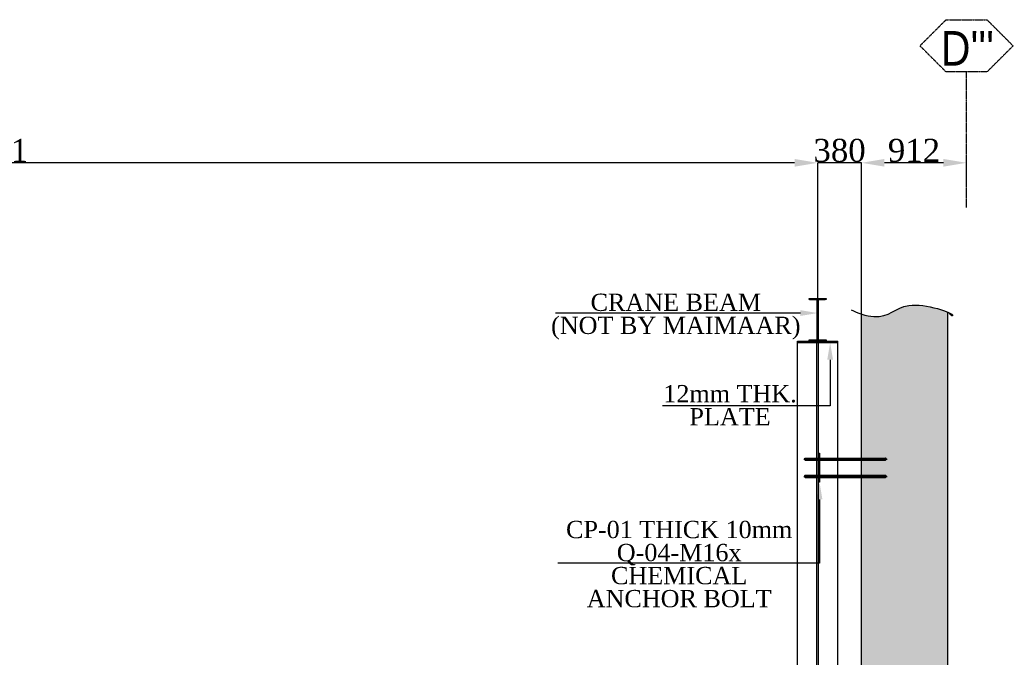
# Model space of a CAD drawing. Header units: millimetres. Extents: x 0 to 13151789, y -1482478 to 0.
# Drawn here: x 12782151 to 12790773, y -1420825 to -1415291 of the extents above; entities that cross this region are included whole.
import ezdxf
from ezdxf.entities.mleader import LeaderData, LeaderLine
from ezdxf.math import Vec2, Vec3

# ---------------------------------------------------------------- set-up
doc = ezdxf.new("R2010")
doc.units = ezdxf.units.MM
doc.header["$LTSCALE"] = 0.4
doc.header["$MEASUREMENT"] = 0
doc.header["$PDMODE"] = 66
doc.linetypes.add('CENTER', pattern=[2, 1.25, -0.25, 0.25, -0.25])
doc.linetypes.add('XKITLINE03', pattern=[6, 3, -1, 1, -1])
doc.layers.get('0').update_dxf_attribs({"lineweight": 0})
doc.layers.get('Defpoints').update_dxf_attribs({"lineweight": 0})
for name, color, linetype, lineweight in [('2', 3, 'Continuous', 0), ('Grid', 202, 'CENTER', 0), ('HATCH', 8, 'Continuous', 0), ('Layer 1', 7, 'Continuous', 0), ('MISCEL', 7, 'Continuous', 0), ('Other object type', 1, 'Continuous', 0), ('Outer Line', 1, 'Continuous', 0)]:
    doc.layers.add(name, color=color, linetype=linetype, lineweight=lineweight)
doc.styles.add('ARIAL_', font='arial.ttf')
doc.styles.add('style2', font='ARIALN.TTF')
doc.styles.add('TNROMAN', font='times.ttf')
doc.dimstyles.new('shahid', dxfattribs={"dimtxt": 37.0005, "dimasz": 20, "dimexe": 8, "dimexo": 10, "dimgap": 5, "dimtad": 3, "dimdec": 0, "dimrnd": 1, "dimzin": 0, "dimdsep": 46, "dimtxsty": 'style2', "dimcen": 0.09, "dimclrt": 1, "dimadec": 0, "dimazin": 0, "dimtfac": 1, "dimtdec": 0, "dimtix": 1, "dimtmove": 1, "dimatfit": 3, "dimfxl": 1, "dimtolj": 1, "dimtzin": 0, "dimlwd": 5, "dimlwe": 5, "dimarcsym": 0})

# ---------------------------------------------------------------- blocks, each defined once
blk = doc.blocks.new('*D291')
at = {"layer": 'Defpoints', "color": 0, "lineweight": 0, "transparency": 16777216}
for p in [(12774615.2, -1416532.2), (12774615.2, -1416585.5), (12789076.3, -1416919.4)]:
    blk.add_point(p, dxfattribs=at)
at = {"layer": 'Layer 1', "color": 8, "lineweight": 5, "transparency": 16777216}
for p, q in [((12774615.2, -1416585.5), (12774615.2, -1416532.2)), ((12788876.3, -1416532.2), (12774815.2, -1416532.2)), ((12789076.3, -1416919.4), (12789076.3, -1416532.2))]:
    blk.add_line(p, q, dxfattribs=at)
at = {"layer": 'Layer 1', "color": 8, "lineweight": 0, "transparency": 16777216}
for points in [[(12774815.2, -1416498.9), (12774815.2, -1416565.5), (12774615.2, -1416532.2)], [(12788876.3, -1416498.9), (12788876.3, -1416565.5), (12789076.3, -1416532.2)]]:
    blk.add_solid(points, dxfattribs=at)
at = {"layer": 'Layer 1', "color": 2, "lineweight": 0, "transparency": 16777216, "insert": (12781845.8, -1416425.5), "char_height": 200, "attachment_point": 5, "style": 'TNROMAN'}
blk.add_mtext('\\A1;14461', dxfattribs=at)
blk = doc.blocks.new('*D292')
at = {"layer": 'Defpoints', "color": 0, "lineweight": 0, "transparency": 16777216}
for p in [(12789456.3, -1416532.2), (12790368.2, -1416725.8), (12789456.3, -1418079.8)]:
    blk.add_point(p, dxfattribs=at)
at = {"layer": 'Layer 1', "color": 8, "lineweight": 5, "transparency": 16777216}
for p, q in [((12789456.3, -1418079.8), (12789456.3, -1416532.2)), ((12790168.2, -1416532.2), (12789656.3, -1416532.2)), ((12790368.2, -1416725.8), (12790368.2, -1416532.2))]:
    blk.add_line(p, q, dxfattribs=at)
at = {"layer": 'Layer 1', "color": 8, "lineweight": 0, "transparency": 16777216}
for points in [[(12789656.3, -1416498.9), (12789656.3, -1416565.5), (12789456.3, -1416532.2)], [(12790168.2, -1416498.9), (12790168.2, -1416565.5), (12790368.2, -1416532.2)]]:
    blk.add_solid(points, dxfattribs=at)
at = {"layer": 'Layer 1', "color": 2, "lineweight": 0, "transparency": 16777216, "insert": (12789912.3, -1416425.2), "char_height": 200, "attachment_point": 5, "style": 'TNROMAN'}
blk.add_mtext('\\A1;912', dxfattribs=at)
blk = doc.blocks.new('*D293')
at = {"layer": 'Defpoints', "color": 0, "lineweight": 0, "transparency": 16777216}
for p in [(12789076.3, -1416532.2), (12789076.3, -1417879.8), (12789456.3, -1418079.8)]:
    blk.add_point(p, dxfattribs=at)
at = {"layer": 'Layer 1', "color": 8, "lineweight": 5, "transparency": 16777216}
for p, q in [((12789076.3, -1417879.8), (12789076.3, -1416532.2)), ((12789456.3, -1416532.2), (12789076.3, -1416532.2)), ((12789456.3, -1418079.8), (12789456.3, -1416532.2))]:
    blk.add_line(p, q, dxfattribs=at)
at = {"layer": 'Layer 1', "color": 2, "lineweight": 0, "transparency": 16777216, "insert": (12789266.3, -1416425.5), "char_height": 200, "attachment_point": 5, "style": 'TNROMAN'}
blk.add_mtext('\\A1;380', dxfattribs=at)

msp = doc.modelspace()

# ---------------------------------------------------------------- hatches: boundary and pattern name
at = {"layer": 'HATCH', "lineweight": 0}
h = msp.add_hatch(dxfattribs=at)
h.set_pattern_fill('AR-CONC', color=251, scale=50)
h.set_pattern_definition([(50, (5158747.62, -1995925.84), (358.630091, -31.376067), [37.5, -412.5]), (355, (5158747.62, -1995925.84), (-69.375667, 376.096067), [30, -330]), (100.4514445, (5158777.5, -1995928.46), (289.254423, 344.719995), [31.870096, -350.571056]), (46.1842, (5158747.6, -1995825.84), (533.620665, -82.75964), [56.25, -618.75]), (96.6356355, (5158792.1, -1995832.74), (467.330973, 487.0593), [47.80517, -525.85688]), (351.184164, (5158747.6, -1995825.84), (467.330973, 487.0593), [45, -495]), (21, (5158797.62, -1995850.84), (298.453526, -201.309445), [37.5, -412.5]), (326, (5158797.62, -1995850.84), (121.657666, 362.575023), [30, -330]), (71.4514447, (5158822.5, -1995867.6), (420.111188, 161.265576), [31.870095, -350.571056]), (37.5, (5158747.62, -1995925.84), (6.0799277, 166.446927), [0, -326, 0, -335, 0, -331.25]), (7.5, (5158747.62, -1995925.84), (131.5347687, 197.205856), [0, -191, 0, -318.5, 0, -126.25]), (327.5, (5158636.12, -1995925.84), (266.911218, -11.2774359), [0, -125, 0, -390, 0, -517.5]), (317.5, (5158586.12, -1995925.84), (291.593085, 50.052491), [0, -162.5, 0, -259, 0, -367.5])])
edge = h.paths.add_edge_path()
edge.add_line((12789456.3, -1426079.8), (12790206.2, -1426079.8))
edge.add_line((12790206.2, -1426079.8), (12790206.2, -1417829.3))
edge.add_spline(control_points=[(12790206.2, -1417829.3), (12790131.4, -1417796.8), (12789791.8, -1417707.7), (12789684.4, -1417899.2), (12789492.5, -1417856.5), (12789456.3, -1417845.1)], knot_values=[54.54987, 54.54987, 54.54987, 54.54987, 264.66847, 503.654048, 562.857576, 562.857576, 562.857576, 562.857576], degree=3, periodic=0)
edge.add_line((12789456.3, -1417845.1), (12789456.3, -1426079.8))
at = {"layer": 'Other object type', "lineweight": 0}
h = msp.add_hatch(dxfattribs=at)
h.set_pattern_fill('ANSI31', color=4)
h.set_pattern_definition([(45, (5160006.27947, -1991878.99141), (-0.0883883476483, 0.0883883476483), [])])
h.paths.add_polyline_path([(12789072.3, -1418069.8), (12789001.3, -1418069.8), (12789001.3, -1418079.8), (12789151.3, -1418079.8), (12789151.3, -1418069.8), (12789080.3, -1418069.8), (12789080.3, -1417719.8), (12789151.3, -1417719.8), (12789151.3, -1417709.8), (12789001.3, -1417709.8), (12789001.3, -1417719.8), (12789072.3, -1417719.8)])

# ---------------------------------------------------------------- linework, layer by layer
at = {"lineweight": 0, "ltscale": 0.0025}
for points in [[(12788926.7, -1417811.7), (12789076.7, -1417836.7), (12788926.7, -1417861.7)], [(12789159.4, -1418241.8), (12789184.4, -1418091.8), (12789209.4, -1418241.8)], [(12789067.3, -1419454.8), (12789092.3, -1419304.8), (12789117.3, -1419454.8)]]:
    msp.add_solid(points, dxfattribs=at)
at = {"layer": '2', "lineweight": 0}
for p, q in [((12788901.3, -1423269), (12788901.3, -1418079.8)), ((12789070.3, -1423269), (12789070.3, -1418091.8)), ((12789082.3, -1423269), (12789082.3, -1418091.8)), ((12789251.3, -1423269), (12789251.3, -1418079.8))]:
    msp.add_line(p, q, dxfattribs=at)
at = {"layer": 'Grid', "linetype": 'XKITLINE03', "lineweight": 0}
msp.add_line((12790368.2, -1416919.4), (12790368.2, -1415741.9), dxfattribs=at)
msp.add_lwpolyline([(12790547.3, -1415741.9), (12790189.2, -1415741.9), (12789963.6, -1415516.3), (12790189.2, -1415290.6), (12790547.3, -1415290.6), (12790772.9, -1415516.3)], close=True, dxfattribs=at)
at = {"layer": 'MISCEL', "color": 1, "lineweight": 0}
for p, q in [((12788956.8, -1419104.8), (12789679.4, -1419104.8)), ((12789072.8, -1419104.8), (12788964.9, -1419104.8)), ((12788965.9, -1419096.7), (12788966.3, -1419095.7)), ((12788965.9, -1419104.8), (12788965.9, -1419096.7)), ((12788965.9, -1419104.8), (12788965.9, -1419112.9)), ((12788965.9, -1419112.9), (12788966.6, -1419114)), ((12788966.3, -1419095.7), (12789387, -1419095.7)), ((12788966.6, -1419114), (12789382, -1419114)), ((12788967.5, -1419099.8), (12788967.4, -1419110.5)), ((12788968.9, -1419095.7), (12788968.6, -1419114)), ((12788970.5, -1419099.8), (12788970.3, -1419110.5)), ((12788972.3, -1419095.7), (12788972, -1419114)), ((12788973.9, -1419099.8), (12788973.7, -1419110.5)), ((12788975.7, -1419095.7), (12788975.4, -1419114)), ((12788977.3, -1419099.8), (12788977.1, -1419110.5)), ((12788979.2, -1419095.7), (12788978.8, -1419114)), ((12788979.1, -1419095.7), (12788978.8, -1419114)), ((12788980.7, -1419099.8), (12788980.5, -1419110.5)), ((12788980.8, -1419099.8), (12788980.6, -1419110.5)), ((12788982.6, -1419095.7), (12788982.2, -1419114)), ((12788982.5, -1419095.7), (12788982.2, -1419114)), ((12788984.2, -1419099.8), (12788984, -1419110.5)), ((12788986, -1419095.7), (12788985.6, -1419114)), ((12788987.6, -1419099.8), (12788987.4, -1419110.5)), ((12788989.4, -1419095.7), (12788989, -1419114)), ((12788991, -1419099.8), (12788990.8, -1419110.5)), ((12788992.8, -1419095.7), (12788992.4, -1419114)), ((12788994.7, -1419099.8), (12788994.5, -1419110.5)), ((12788996.8, -1419095.7), (12788996.4, -1419114)), ((12788998.4, -1419099.8), (12788998.2, -1419110.5)), ((12788999.3, -1419095.3), (12788999, -1419113.7)), ((12788999.3, -1419095.7), (12788999, -1419114)), ((12789000.9, -1419099.8), (12789000.8, -1419110.5)), ((12789002.7, -1419095.7), (12789002.4, -1419114)), ((12789004.3, -1419099.8), (12789004.2, -1419110.5)), ((12789006.1, -1419095.7), (12789005.8, -1419114)), ((12789007.7, -1419099.8), (12789007.6, -1419110.5)), ((12789009.5, -1419095.7), (12789009.2, -1419114)), ((12789011.1, -1419099.8), (12789011, -1419110.5)), ((12789012.9, -1419095.7), (12789012.6, -1419114)), ((12789014.9, -1419099.8), (12789014.7, -1419110.5)), ((12789016.9, -1419095.7), (12789016.6, -1419114)), ((12789018.5, -1419099.8), (12789018.3, -1419110.5)), ((12789019.5, -1419095.7), (12789019.2, -1419114)), ((12789021.1, -1419099.8), (12789020.9, -1419110.5)), ((12789022.9, -1419095.7), (12789022.6, -1419114)), ((12789024.5, -1419099.8), (12789024.3, -1419110.5)), ((12789026.3, -1419095.7), (12789026, -1419114)), ((12789027.9, -1419099.8), (12789027.7, -1419110.5)), ((12789029.7, -1419095.7), (12789029.4, -1419114)), ((12789031.3, -1419099.8), (12789031.1, -1419110.5)), ((12789033.1, -1419095.7), (12789032.8, -1419114)), ((12789034.7, -1419099.8), (12789034.5, -1419110.5)), ((12789036.5, -1419095.7), (12789036.2, -1419114)), ((12789038.4, -1419099.8), (12789038.2, -1419110.5)), ((12789040.5, -1419095.7), (12789040.2, -1419114)), ((12789042.1, -1419099.8), (12789041.9, -1419110.5)), ((12789043, -1419095.7), (12789042.7, -1419114)), ((12789044.7, -1419099.8), (12789044.5, -1419110.5)), ((12789046.4, -1419095.7), (12789046.1, -1419114)), ((12789048.1, -1419099.8), (12789047.9, -1419110.5)), ((12789049.8, -1419095.7), (12789049.5, -1419114)), ((12789051.5, -1419099.8), (12789051.3, -1419110.5)), ((12789053.2, -1419095.7), (12789052.9, -1419114)), ((12789054.9, -1419099.8), (12789054.7, -1419110.5)), ((12789056.6, -1419095.7), (12789056.3, -1419114)), ((12789058.3, -1419099.8), (12789058.1, -1419110.5)), ((12789060.1, -1419095.7), (12789059.7, -1419114)), ((12789062, -1419099.8), (12789061.8, -1419110.5)), ((12789064, -1419095.7), (12789063.7, -1419114)), ((12789064, -1419095.7), (12789063.7, -1419114)), ((12789065.7, -1419099.8), (12789065.5, -1419110.5)), ((12789067.4, -1419095.7), (12789067.1, -1419114)), ((12789069.1, -1419099.8), (12789068.9, -1419110.5)), ((12789070.8, -1419095.7), (12789070.5, -1419114)), ((12789072.5, -1419099.8), (12789072.3, -1419110.5)), ((12789074.2, -1419095.7), (12789073.9, -1419114)), ((12789076.2, -1419099.8), (12789076, -1419110.5)), ((12789078.2, -1419095.7), (12789077.9, -1419114)), ((12789079.8, -1419100.3), (12789079.7, -1419111)), ((12789083.2, -1419100.3), (12789083.1, -1419111)), ((12789085, -1419096.2), (12789084.7, -1419114)), ((12789086.7, -1419100.3), (12789086.5, -1419111)), ((12789088.4, -1419096.2), (12789088.3, -1419104.8)), ((12789090.4, -1419100.3), (12789090.2, -1419111)), ((12789092.4, -1419096.2), (12789092.1, -1419114)), ((12789334.6, -1419095.7), (12789663.8, -1419095.7)), ((12789334.6, -1419114), (12789663.8, -1419114)), ((12789630.6, -1419114), (12789630.6, -1419095.7)), ((12789663.8, -1419114), (12789664.3, -1419114)), ((12788956.8, -1419254.8), (12789679.4, -1419254.8)), ((12789072.8, -1419254.8), (12788964.9, -1419254.8)), ((12788965.9, -1419246.7), (12788966.3, -1419245.7)), ((12788965.9, -1419254.8), (12788965.9, -1419246.7)), ((12788965.9, -1419254.8), (12788965.9, -1419262.9)), ((12788965.9, -1419262.9), (12788966.6, -1419264)), ((12788966.3, -1419245.7), (12789387, -1419245.7)), ((12788967.5, -1419249.8), (12788967.4, -1419260.5)), ((12788968.9, -1419245.7), (12788968.6, -1419264)), ((12788970.5, -1419249.8), (12788970.3, -1419260.5)), ((12788972.3, -1419245.7), (12788972, -1419264)), ((12788973.9, -1419249.8), (12788973.7, -1419260.5)), ((12788975.7, -1419245.7), (12788975.4, -1419264)), ((12788977.3, -1419249.8), (12788977.1, -1419260.5)), ((12788979.2, -1419245.7), (12788978.8, -1419264)), ((12788979.1, -1419245.7), (12788978.8, -1419264)), ((12788980.7, -1419249.8), (12788980.5, -1419260.5)), ((12788980.8, -1419249.8), (12788980.6, -1419260.5)), ((12788982.6, -1419245.7), (12788982.2, -1419264)), ((12788982.5, -1419245.7), (12788982.2, -1419264)), ((12788984.2, -1419249.8), (12788984, -1419260.5)), ((12788986, -1419245.7), (12788985.6, -1419264)), ((12788987.6, -1419249.8), (12788987.4, -1419260.5)), ((12788989.4, -1419245.7), (12788989, -1419264)), ((12788991, -1419249.8), (12788990.8, -1419260.5)), ((12788992.8, -1419245.7), (12788992.4, -1419264)), ((12788994.7, -1419249.8), (12788994.5, -1419260.5)), ((12788996.8, -1419245.7), (12788996.4, -1419264)), ((12788998.4, -1419249.8), (12788998.2, -1419260.5)), ((12788999.3, -1419245.3), (12788999, -1419263.7)), ((12788999.3, -1419245.7), (12788999, -1419264)), ((12789000.9, -1419249.8), (12789000.8, -1419260.5)), ((12789002.7, -1419245.7), (12789002.4, -1419264)), ((12789004.3, -1419249.8), (12789004.2, -1419260.5)), ((12789006.1, -1419245.7), (12789005.8, -1419264)), ((12789007.7, -1419249.8), (12789007.6, -1419260.5)), ((12789009.5, -1419245.7), (12789009.2, -1419264)), ((12789011.1, -1419249.8), (12789011, -1419260.5)), ((12789012.9, -1419245.7), (12789012.6, -1419264)), ((12789014.9, -1419249.8), (12789014.7, -1419260.5)), ((12789016.9, -1419245.7), (12789016.6, -1419264)), ((12789018.5, -1419249.8), (12789018.3, -1419260.5)), ((12789019.5, -1419245.7), (12789019.2, -1419264)), ((12789021.1, -1419249.8), (12789020.9, -1419260.5)), ((12789022.9, -1419245.7), (12789022.6, -1419264)), ((12789024.5, -1419249.8), (12789024.3, -1419260.5)), ((12789026.3, -1419245.7), (12789026, -1419264)), ((12789027.9, -1419249.8), (12789027.7, -1419260.5)), ((12789029.7, -1419245.7), (12789029.4, -1419264)), ((12789031.3, -1419249.8), (12789031.1, -1419260.5)), ((12789033.1, -1419245.7), (12789032.8, -1419264)), ((12789034.7, -1419249.8), (12789034.5, -1419260.5)), ((12789036.5, -1419245.7), (12789036.2, -1419264)), ((12789038.4, -1419249.8), (12789038.2, -1419260.5)), ((12789040.5, -1419245.7), (12789040.2, -1419264)), ((12789042.1, -1419249.8), (12789041.9, -1419260.5)), ((12789043, -1419245.7), (12789042.7, -1419264)), ((12789044.7, -1419249.8), (12789044.5, -1419260.5)), ((12789046.4, -1419245.7), (12789046.1, -1419264)), ((12789048.1, -1419249.8), (12789047.9, -1419260.5)), ((12789049.8, -1419245.7), (12789049.5, -1419264)), ((12789051.5, -1419249.8), (12789051.3, -1419260.5)), ((12789053.2, -1419245.7), (12789052.9, -1419264)), ((12789054.9, -1419249.8), (12789054.7, -1419260.5)), ((12789056.6, -1419245.7), (12789056.3, -1419264)), ((12789058.3, -1419249.8), (12789058.1, -1419260.5)), ((12789060.1, -1419245.7), (12789059.7, -1419264)), ((12789062, -1419249.8), (12789061.8, -1419260.5)), ((12789064, -1419245.7), (12789063.7, -1419264)), ((12789064, -1419245.7), (12789063.7, -1419264)), ((12789065.7, -1419249.8), (12789065.5, -1419260.5)), ((12789067.4, -1419245.7), (12789067.1, -1419264)), ((12789069.1, -1419249.8), (12789068.9, -1419260.5)), ((12789070.8, -1419245.7), (12789070.5, -1419264)), ((12789072.5, -1419249.8), (12789072.3, -1419260.5)), ((12789074.2, -1419245.7), (12789073.9, -1419264)), ((12789076.2, -1419249.8), (12789076, -1419260.5)), ((12789078.2, -1419245.7), (12789077.9, -1419264)), ((12789079.8, -1419250.3), (12789079.7, -1419261)), ((12789083.2, -1419250.3), (12789083.1, -1419261)), ((12789085, -1419246.2), (12789084.7, -1419264)), ((12789086.7, -1419250.3), (12789086.5, -1419261)), ((12789088.4, -1419246.2), (12789088.3, -1419254.8)), ((12789090.4, -1419250.3), (12789090.2, -1419261)), ((12789092.4, -1419246.2), (12789092.1, -1419264)), ((12789334.6, -1419245.7), (12789663.8, -1419245.7)), ((12789630.6, -1419264), (12789630.6, -1419245.7)), ((12788966.6, -1419264), (12789382, -1419264)), ((12789334.6, -1419264), (12789663.8, -1419264)), ((12789663.8, -1419264), (12789664.3, -1419264))]:
    msp.add_line(p, q, dxfattribs=at)
for centre in [(12789663.8, -1419104.8), (12789663.8, -1419254.8)]:
    msp.add_arc(centre, 9.17, 269.96627, 90, dxfattribs=at)
at = {"layer": 'Other object type', "color": 0, "lineweight": 0}
for p, q in [((12788926.7, -1417836.7), (12786801.4, -1417836.7)), ((12789184.4, -1418241.8), (12789184.4, -1418643.7)), ((12789184.4, -1418643.7), (12787729.3, -1418643.7)), ((12789092.3, -1419454.8), (12789092.3, -1420008.7)), ((12789092.3, -1420008.7), (12786820.1, -1420008.7))]:
    msp.add_line(p, q, dxfattribs=at)
at = {"layer": 'Other object type', "color": 241, "lineweight": 0}
for p, q in [((12789456.3, -1426079.8), (12789456.3, -1417845.1)), ((12790206.2, -1426079.8), (12790206.2, -1417829.3)), ((12788901.3, -1418079.8), (12789251.3, -1418079.8)), ((12788901.3, -1418091.8), (12789251.3, -1418091.8))]:
    msp.add_line(p, q, dxfattribs=at)
at = {"layer": 'Other object type', "color": 4, "lineweight": 0}
msp.add_lwpolyline([(12789072.3, -1417719.8), (12789001.3, -1417719.8), (12789001.3, -1417709.8), (12789151.3, -1417709.8), (12789151.3, -1417719.8), (12789080.3, -1417719.8), (12789080.3, -1418069.8), (12789151.3, -1418069.8), (12789151.3, -1418079.8), (12789001.3, -1418079.8), (12789001.3, -1418069.8), (12789072.3, -1418069.8)], close=True, dxfattribs=at)
at = {"layer": 'Other object type', "color": 241, "lineweight": 0}
msp.add_lwpolyline([(12789082.3, -1419054.8), (12789092.3, -1419054.8), (12789092.3, -1419304.8), (12789082.3, -1419304.8)], close=True, dxfattribs=at)
msp.add_open_spline([(12789366.5, -1417808.5), (12789418, -1417835.7), (12789672.9, -1417919.8), (12789808.3, -1417678.3), (12790299.9, -1417850.7), (12790236.8, -1417864.5), (12790221.3, -1417837.4)], degree=3, knots=[0, 0, 0, 0, 113.753398, 352.738976, 640.740206, 691.727845, 691.727845, 691.727845, 691.727845], dxfattribs=at)

# ---------------------------------------------------------------- texts
at = {"layer": 'Grid', "color": 2, "lineweight": 0, "style": 'ARIAL_', "width": 0.85}
msp.add_text("D'''", height=300, dxfattribs=at).set_placement((12790145.4, -1415687.9))

# ---------------------------------------------------------------- dimensions: what is measured, and where the dimension line sits
at = {"layer": 'Layer 1', "color": 0, "lineweight": 0}
for base, p1, p2, picture, middle in [((12774615.2, -1416532.2), (12789076.3, -1416919.4), (12774615.2, -1416585.5), '*D291', (12781845.8, -1416425.5)), ((12789456.3, -1416532.2), (12790368.2, -1416725.8), (12789456.3, -1418079.8), '*D292', (12789912.3, -1416425.2))]:
    dim = msp.add_linear_dim(base=base, p1=p1, p2=p2, dimstyle='shahid', override={"dimtxt": 200, "dimasz": 200, "dimexe": 0, "dimexo": 0, "dimtxsty": 'TNROMAN', "dimclrd": 8, "dimclre": 8, "dimclrt": 2}, dxfattribs=at)
    dim.commit()
    dim.dimension.update_dxf_attribs({"geometry": picture, "text_midpoint": middle})
at = {"layer": 'Layer 1', "color": 241, "lineweight": 0}
dim = msp.add_linear_dim(base=(12789076.3, -1416532.2), p1=(12789456.3, -1418079.8), p2=(12789076.3, -1417879.8), dimstyle='shahid', override={"dimtxt": 200, "dimasz": 200, "dimexe": 0, "dimexo": 0, "dimtxsty": 'TNROMAN', "dimclrd": 8, "dimclre": 8, "dimclrt": 2}, dxfattribs=at)
dim.commit()
dim.dimension.update_dxf_attribs({"geometry": '*D293', "text_midpoint": (12789266.3, -1416425.5)})

# ---------------------------------------------------------------- leaders
at = {"layer": 'Outer Line', "color": 0, "lineweight": 0}
ml = msp.add_multileader_mtext('Standard', dxfattribs=at)
ml.set_content('CRANE BEAM \\P(NOT BY MAIMAAR) ', color=7, style='TNROMAN')
ml.set_leader_properties(color=215)
ml.build(insert=Vec2(0, 0))
ml.multileader.update_dxf_attribs({"dogleg_length": 92.4, "arrow_head_size": 50})
ctx = ml.context
ctx.base_point, ctx.char_height, ctx.arrow_head_size, ctx.landing_gap_size, ctx.plane_origin = Vec3(12786745.5, -1417767.1), 150, 50, 50, Vec3(12716430.8, -1422072.2)
ctx.text_align_type = 1
ctx.mtext.insert, ctx.mtext.width, ctx.mtext.defined_height, ctx.mtext.alignment, ctx.mtext.line_spacing_factor, ctx.mtext.flow_direction = Vec3(12787844.6, -1417668.4), 2692.609, 304.4, 2, 0.8, 5
ml = msp.add_multileader_mtext('Standard', dxfattribs=at)
ml.set_content('12mm THK. PLATE', color=7, style='TNROMAN')
ml.set_leader_properties(color=215)
ml.build(insert=Vec2(0, 0))
ml.multileader.update_dxf_attribs({"dogleg_length": 92.4, "arrow_head_size": 50})
ctx = ml.context
ctx.base_point, ctx.char_height, ctx.arrow_head_size, ctx.landing_gap_size, ctx.plane_origin = Vec3(12787720.2, -1418536.7), 150, 50, 50, Vec3(12716503.7, -1414455.3)
ctx.text_align_type = 1
ctx.mtext.insert, ctx.mtext.rotation, ctx.mtext.width, ctx.mtext.defined_height, ctx.mtext.alignment, ctx.mtext.line_spacing_factor, ctx.mtext.flow_direction = Vec3(12788315.4, -1418461.7), 6.283185, 1346.984, 304.4, 2, 0.8, 5
ml = msp.add_multileader_mtext('Standard', dxfattribs=at)
ml.set_content('\\pxt4;CP-01 THICK 10mm\\P\\pqc,tz;Q-04-M16x\\PCHEMICAL ANCHOR BOLT', color=7, style='TNROMAN')
ml.set_leader_properties(color=215)
ml.build(insert=Vec2(0, 0))
ml.multileader.update_dxf_attribs({"dogleg_length": 92.4, "arrow_head_size": 50})
ctx = ml.context
ctx.base_point, ctx.char_height, ctx.arrow_head_size, ctx.landing_gap_size, ctx.plane_origin = Vec3(12786868.6, -1419718.2), 150, 50, 50, Vec3(12715107, -1415635.2)
ctx.text_align_type = 1
ctx.mtext.insert, ctx.mtext.rotation, ctx.mtext.width, ctx.mtext.defined_height, ctx.mtext.alignment, ctx.mtext.line_spacing_factor, ctx.mtext.flow_direction = Vec3(12787873.9, -1419641.5), 6.283185, 1986.677, 304.4, 2, 0.8, 5

doc.saveas('drawing.dxf')
